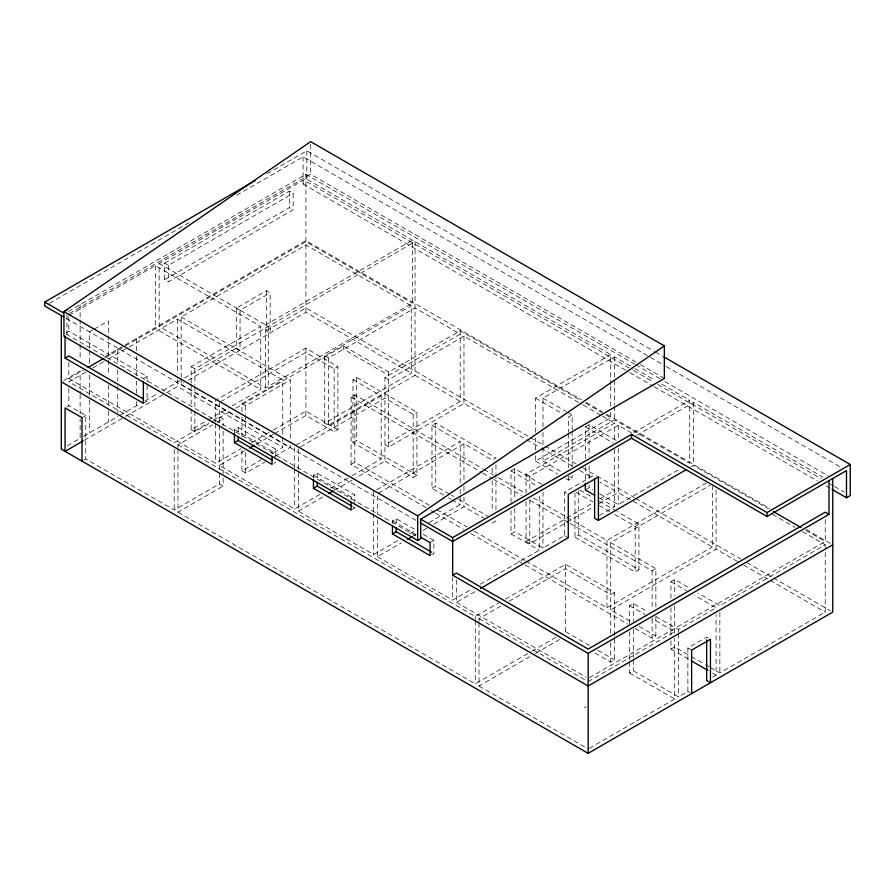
<?xml version="1.0" encoding="UTF-8"?>
<svg xmlns="http://www.w3.org/2000/svg" width="895" height="895" viewBox="0 0 895 895"><rect width="100%" height="100%" fill="white"/><g stroke="black" fill="none" stroke-linecap="round" stroke-linejoin="round"><path stroke-width="0.67" stroke-dasharray="4.47 3.36" d="M266.99 173.787L306.851 150.774L654.189 351.31M49.583 303.215L192.022 220.975M236.694 195.188L303.092 156.86L649.222 356.691M68.367 311.494L305.911 174.346L634.577 364.097M69.362 313.518L310.621 174.234L638.996 363.829M68.837 315.566L155.383 265.591L260.758 326.429L260.758 389.437L229.545 407.46M265.647 387.915L265.647 324.907L412.405 240.173L412.405 303.181L265.647 387.915L159.153 326.429L159.153 263.421L305.911 178.687L610.726 354.677L610.726 384.805M164.646 263.13L289.398 191.105L293.157 193.275L293.157 209.788L168.417 281.813L164.646 279.643L164.646 263.13L168.417 265.3L293.157 193.275M303.092 156.86L303.092 184.012L306.851 181.842L632.407 369.803M66.006 332.906L68.837 331.273L147.104 376.471L147.104 381.941M164.646 279.643L289.398 207.618L293.157 209.788M93.058 329.74L89.534 331.776L89.534 349.33M94.232 329.058L108.351 320.913L108.351 334.417M63.657 380.476L80.125 370.966L80.125 392.961M104.816 356.713L305.911 240.61L581.414 399.673M68.837 362.576L68.837 378.574L83.257 370.25M104.894 357.754L124.136 346.645M125.334 345.951L155.383 328.599L260.758 389.437M159.153 326.429L305.911 241.695L412.405 303.181M85.719 372.085L68.837 381.829L174.201 442.667L208.669 422.764M92.957 367.901L103.82 361.636M108.642 358.85L127.94 347.707M129.148 347.014L177.4 319.157L282.764 379.983L282.764 447.343L271.957 453.575M181.159 377.455L181.159 316.975L305.911 244.962L411.275 305.788L411.275 373.148L324.728 423.111L324.728 355.762L411.275 305.788M184.627 377.981L236.291 348.155L236.291 308.137L266.397 290.752L270.167 292.933L270.167 332.951L266.397 330.781L266.397 290.752M66.957 406.822L68.837 405.737L85.763 415.504L85.763 458.967L174.201 510.016L219.364 483.949L223.123 486.119L223.123 475.122M236.291 308.137L240.061 310.308L270.167 292.933M143.345 378.641L147.104 376.471M82.004 417.685L85.763 415.504M191.138 383.06L191.138 366.626L260.758 326.429M191.138 366.626L194.897 368.796L415.045 241.695L415.045 375.318L328.487 425.282L324.728 423.111M67.192 445.788L80.125 438.326L80.125 419.084M83.649 436.29L117.76 416.6M120.109 415.235L140.179 403.656M144.979 400.882L158.202 393.252M163.002 390.466L179.828 380.755M266.397 330.781L305.911 307.969L529.46 437.028M143.345 403.276L147.104 401.105L147.104 383.306M84.398 440.195L124.26 417.193M125.468 416.488L165.318 393.476M166.526 392.782L177.4 386.506L282.764 447.343M181.159 378.831L181.159 384.335L183.565 382.948M188.375 380.174L305.911 312.31L411.275 373.148M83.884 460.052L85.763 458.967M274.653 433.549L305.911 415.504L334.137 431.804L337.896 429.634L337.896 366.626L305.911 348.155L215.594 400.3L215.594 422.216M220.562 401.777L305.911 352.496L334.137 368.796L337.896 366.626M191.138 409.082L191.138 429.634L206.745 420.616M207.942 419.934L228.348 408.142M213.413 420.023L219.364 416.6L223.123 418.77L223.123 425.64M241.941 411.801L241.941 403.555L282.764 379.983M191.138 429.634L194.897 431.804L210.538 422.776M211.746 422.082L230.988 410.962M235.799 408.187L343.546 345.985L388.698 372.051L460.198 330.781L580.62 400.3M177.96 447.589L177.96 444.837L212.428 424.946M217.183 422.194L223.123 418.77M241.941 403.555L245.7 405.737L290.293 379.983L290.293 439.087M324.728 355.762L328.487 357.933L415.045 307.958L460.198 334.036L384.939 377.489L384.939 461.138L356.087 477.796M234.412 433.538L234.412 429.634L238.171 427.452L275.805 449.178L275.805 459.616M352.954 379.659L381.169 395.959L381.169 458.956L352.954 442.667L352.954 379.659L356.713 377.489L416.925 412.248L416.925 475.256L413.166 477.427L384.939 461.138M68.837 378.574L215.594 463.308L240.889 448.708M251.719 442.454L272.192 430.629M273.4 429.936L305.911 411.163L337.896 429.634M244.603 450.901L219.364 465.478L294.623 508.931L319.862 494.353M256.63 443.965L273.456 434.243M426.031 507.666L351.075 464.393L351.075 397.044L354.834 394.863L482.707 468.7M384.939 377.489L388.698 379.659L463.968 336.207L581.974 404.339M234.412 429.634L272.046 451.36L275.805 449.178M241.941 450.297L241.941 470.915L261.15 459.817M177.96 448.966L177.96 512.186L223.123 486.119M241.941 470.915L245.7 473.086L264.987 461.954M274.631 456.383L290.293 447.343L290.293 444.591M381.169 395.959L294.623 445.923L294.623 467.839M273.926 463.308L275.805 462.223M352.954 442.667L356.713 440.497L416.925 475.256M397.693 540.681L373.651 554.553L298.382 511.101L298.382 448.093L384.939 398.13L413.166 414.419L416.925 412.248M313.44 477.863L313.44 475.256L317.199 473.086L354.834 494.812L354.834 502.632M351.075 464.393L354.834 462.223L429.622 505.406M460.198 330.781L460.198 401.385L384.939 444.837L388.698 447.008L463.968 403.555L525.376 439.02M443.741 495.08L431.972 488.29L431.972 425.282L435.742 423.111L495.953 457.871L492.183 460.041L463.968 443.752L377.41 493.727L377.41 514.267M330.691 488.111L351.12 476.308M352.328 475.614L381.169 458.956M298.382 511.101L323.632 496.524M334.45 490.281L354.89 478.489M313.44 475.256L351.075 496.982L354.834 494.812M460.198 482.673L460.198 441.582L373.651 491.545L373.651 512.097M535.467 432.375L535.467 398.13L610.726 354.677M542.985 426.893L542.985 398.13L614.485 356.848L633.604 367.879M351.075 510.016L354.834 507.845L354.834 503.93M431.972 488.29L435.742 486.119L450.196 494.465M572.151 430.036L572.151 414.967L568.392 417.137L568.392 432.207M392.469 523.486L392.469 520.879L396.228 518.708L416.22 530.254M585.33 458.419L585.33 426.915L589.089 424.745L618.255 441.582M511 502.408L511 470.904L514.77 468.734L541.811 484.352M409.709 533.733L415.728 530.265M428.951 522.635L460.198 504.59L460.198 489.52M535.467 455.656L535.467 461.138L610.726 417.685L610.726 412.203M377.41 519.749L377.41 556.724L401.452 542.851M413.479 535.904L415.884 534.516M423.089 530.355L426.702 528.274M433.907 524.112L463.968 506.76L483.96 518.306M542.985 447.433L542.985 461.138L614.485 419.856L689.754 463.308L689.754 400.3L659.884 383.06M526.059 493.413L526.059 474.171L614.485 423.111L614.485 442.354M526.059 474.171L529.818 476.341L618.255 425.282L631.523 432.945M430.092 542.605L433.862 540.435L433.862 553.468L430.092 555.638M633.75 432.632L689.754 400.3M636.636 435.317L693.513 402.47L822.941 477.192M492.183 523.049L495.953 520.879L495.953 518.138M566.043 478.791L568.392 480.145L572.151 477.975L572.151 475.234M511 510.631L511 533.912L514.77 531.742L542.985 548.042L564.521 535.613L564.521 492.16L594.627 474.775M585.33 489.923L589.089 487.753L592.591 489.766M526.059 501.659L526.059 541.52L565.495 518.753M566.692 518.06L592.982 502.889M600.153 498.75L614.485 490.46L600.042 482.125M526.059 541.52L529.818 543.69L565.674 522.993M566.871 522.311L593.161 507.129M599.135 503.672L618.255 492.642L712.331 546.957L712.331 486.477M377.41 556.724L452.68 600.187L471.911 589.078M480.324 584.222L539.226 550.212L539.226 494.051M599.292 515.531L614.485 506.76L614.485 449.234M599.583 493.805L618.255 504.59L680.222 468.812M456.439 580.005L456.439 602.357L476.878 590.555M691.108 466.866L693.513 465.478L768.436 508.729M574.982 492.932L574.982 537.179L578.741 535.009L638.952 569.768L638.952 524.146L617.27 511.627M177.96 444.837L475.256 616.476L498.135 603.264M505.362 599.091L565.573 564.331L614.485 592.579L614.485 659.928L610.726 662.099L594.09 652.5M567.15 517.455L606.967 540.435L706.345 483.054M614.72 514.491L635.181 526.316L638.952 524.146M479.015 621.399L479.015 618.646L500.652 606.161M509.065 601.295L565.573 568.683L610.726 594.75L614.485 592.579M610.726 633.235L610.726 542.605L710.104 485.235M574.982 537.179L635.181 571.939L638.952 569.768M569.902 523.385L652.119 570.853L655.878 568.683L655.878 607.168M177.96 512.186L475.256 683.825L530.645 651.851M531.854 651.157L555.94 637.251M526.137 561.12L606.967 607.783L712.331 546.957M479.015 622.775L479.015 686.006L534.315 654.077M535.512 653.384L559.554 639.5M737.681 561.59L716.09 549.127L610.726 609.965L632.116 622.305M629.543 623.479L629.543 605.613L633.302 603.443L647.566 611.677M670.937 598.207L670.937 581.716L674.696 579.546L690.146 588.462M635.193 628.435L652.119 638.202L655.878 636.032L655.878 616.789M589.357 677.694L825.224 541.52L825.224 519.178M588.149 681.654L674.696 631.68L652.119 618.646M655.878 616.476L678.466 629.509L716.09 607.783L694.699 595.432M825.224 547.527L825.224 544.775L719.86 605.613L698.469 593.262M629.543 661.964L629.543 672.962L633.302 670.791L678.466 696.869L687.875 691.432L689.754 692.517M670.937 640.82L670.937 649.065L674.696 646.895L690.146 655.811M584.379 707.732L586.27 706.636M687.875 691.432L687.875 647.98L706.681 637.117L708.572 638.202M589.346 748.309L674.696 699.04L674.696 638.56M712.565 677.179L716.09 675.143L716.09 614.664M710.35 667.48L719.86 672.962L825.224 612.135L825.224 548.903M655.397 352.003L662.658 356.199M650.43 357.385L664.951 365.775M666.16 366.469L841.647 467.794M640.205 364.522L664.347 378.462M635.786 364.802L659.962 378.753M664.795 381.538L827.92 475.726M634.801 368.572L655.106 380.297M633.615 370.496L652.981 381.673M657.825 384.47L821.207 478.803M829.676 483.692L833.312 485.784M834.52 486.488L844.198 492.071M303.092 184.012L628.648 371.973M629.856 372.667L652.847 385.946M654.055 386.64L817.437 480.973M825.917 485.862L830.75 488.659M586.247 402.459L601.955 411.532M606.788 414.318L769.913 508.505M806.171 529.437L830.336 543.388M585.442 403.086L604.707 414.206M605.904 414.9L610.726 417.685M805.892 530.355L825.224 541.52M583.182 405.032L601.239 415.47M602.447 416.164L614.485 423.111M772.463 514.312L795.241 527.468M802.435 531.63L825.224 544.775M542.985 398.13L566.322 411.599M567.486 412.271L572.151 414.967M535.467 398.13L562.507 413.747M585.33 426.915L613.321 443.081M530.668 437.722L543.959 445.397M545.167 446.09L576.581 464.236M582.623 467.727L596.506 475.86M597.122 476.095L634.577 497.721M635.786 498.414L740.915 559.106M746.956 562.597L772.329 577.253M773.537 577.946L830.336 610.737M415.045 375.318L460.198 401.385M526.584 439.714L539.83 447.355M541.028 448.059L572.341 466.127M579.568 470.3L592.814 477.952M743.678 565.047L768.861 579.591M770.058 580.284L825.224 612.135M542.985 461.138L561.657 471.911M569.824 476.621L572.151 477.975M535.467 461.138L557.809 474.037M599.326 498L614.485 506.76M579.949 490.068L593.195 497.721M599.214 501.2L616.073 510.933M576.179 492.25L593.038 501.983M599.057 505.451L609.898 511.716M564.521 492.16L566.401 493.246M159.153 263.421L268.276 326.429L268.276 389.437M431.972 425.282L460.198 441.582M511 470.904L536.877 485.851M483.915 469.394L493.57 474.965M498.392 477.751L524.929 493.078M533.375 497.944L565.942 516.751M610.726 542.605L655.878 568.683M351.075 397.044L481.644 472.426M482.852 473.131L492.53 478.713M493.738 479.407L521.539 495.461M530.008 500.35L568.694 522.691M670.937 581.716L686.387 590.633M564.521 535.613L568.28 537.783M236.291 348.155L240.061 350.325L240.061 310.308M181.159 316.975L290.293 379.983M451.393 495.159L453.799 496.546M458.62 499.332L487.518 516.012M448.44 497.799L450.789 499.153M451.964 499.835L460.198 504.59M511 533.912L539.226 550.212M629.543 605.613L644.993 614.529M687.875 647.98L691.634 650.15M436.861 509.579L467.022 526.998M474.26 531.171L524.929 560.427M639.243 626.422L655.878 636.032M691.332 656.505L704.41 664.045M705.596 664.728L709.164 666.786M430.864 510.463L434.489 512.555M435.697 513.26L463.509 529.314M470.77 533.498L523.967 564.208M525.175 564.913L627.943 624.24M670.937 649.065L689.956 660.04M712.532 673.085L716.09 675.143M181.159 384.335L290.293 447.343M66.14 318.351L416.432 520.599M423.279 534.326L433.862 540.435M392.469 520.879L415.985 534.46M66.275 334.148L415.862 535.971M352.485 506.492L354.834 507.845M565.573 631.691L589.436 645.463M597.782 650.285L614.485 659.928M629.543 672.962L674.696 699.04M456.439 602.357L585.733 677M479.015 618.646L585.744 680.267M479.015 686.006L588.149 749.003M719.86 612.482L719.86 672.962M716.09 490.024L716.09 549.127M693.513 402.47L693.513 465.478M678.466 629.509L678.466 632.262M678.466 633.638L678.466 696.869M674.696 579.546L674.696 596.036M674.696 605.658L674.696 633.145M670.937 607.828L670.937 635.327M652.119 570.853L652.119 609.338M652.119 618.96L652.119 638.202M635.181 526.316L635.181 571.939M633.302 603.443L633.302 621.309M633.302 629.554L633.302 658.418M633.302 659.794L633.302 670.791M629.543 631.725L629.543 660.599M618.255 425.282L618.255 439.031M618.255 448.429L618.255 504.59M614.485 356.848L614.485 378.764M614.485 380.129L614.485 404.786M614.485 406.151L614.485 419.856M610.726 386.181L610.726 406.722M610.726 642.856L610.726 662.099M606.967 540.435L606.967 607.783M589.089 424.745L589.089 456.249M589.089 465.836L589.089 479.53M589.089 485.012L589.089 487.753M585.33 466.631L585.33 481.7M578.741 490.762L578.741 535.009M572.151 431.401L572.151 467.011M568.392 433.572L568.392 467.817M568.392 476.039L568.392 480.145M565.573 564.331L565.573 634.656M542.985 432.375L542.985 446.068M542.985 491.881L542.985 548.042M535.467 437.845L535.467 450.174M529.818 476.341L529.818 491.467M529.818 499.712L529.818 543.69M514.77 468.734L514.77 498.873M514.77 508.461L514.77 531.742M495.953 464.718L495.953 472.94M495.953 474.305L495.953 509.926M492.183 468.264L492.183 475.111M492.183 480.593L492.183 512.097M475.256 616.476L475.256 619.228M475.256 620.604L475.256 683.825M463.968 336.207L463.968 403.555M463.968 443.752L463.968 480.738M463.968 486.209L463.968 491.691M463.968 497.172L463.968 506.76M452.68 576.895L452.68 600.187M435.742 423.111L435.742 486.119M413.166 414.419L413.166 477.427M396.228 518.708L396.228 525.231M388.698 372.051L388.698 375.318L343.546 349.24L343.546 345.985M388.698 379.659L388.698 447.008M373.651 513.461L373.651 554.553M356.713 377.489L356.713 440.497M354.834 394.863L354.834 462.223M351.075 496.982L351.075 499.589M334.137 368.796L334.137 431.804M328.487 357.933L328.487 425.282M317.199 473.086L317.199 479.597M310.621 144.363L310.621 174.234M306.851 150.774L306.851 181.842M305.911 174.346L305.911 312.31M305.911 348.155L305.911 415.504M294.623 469.215L294.623 508.931M289.398 191.105L289.398 207.618M272.046 451.36L272.046 453.966M245.7 405.737L245.7 413.982M245.7 415.358L245.7 438.718M245.7 452.467L245.7 473.086M241.941 417.305L241.941 436.547M238.171 427.452L238.171 433.974M223.123 431.133L223.123 473.746M219.364 402.47L219.364 424.387M219.364 425.751L219.364 471.575M219.364 472.952L219.364 483.949M215.594 423.581L215.594 463.308M194.897 368.796L194.897 385.23M194.897 386.606L194.897 409.888M194.897 411.252L194.897 431.804M191.138 384.425L191.138 407.717M177.4 319.157L177.4 374.132M177.4 379.637L177.4 386.506M174.201 449.536L174.201 510.016M168.417 265.3L168.417 281.813M155.383 265.591L155.383 328.599M136.566 338.377L136.566 350.75M136.566 356.244L136.566 375.497M136.566 380.99L136.566 393.364M136.566 401.609L136.566 405.737M117.76 349.24L117.76 364.366M117.76 369.859L117.76 380.856M117.76 386.36L117.76 412.472M108.351 335.77L108.351 358.794M108.351 360.17L108.351 375.296M108.351 384.917L108.351 405.536M108.351 411.029L108.351 422.026M89.534 350.683L89.534 364.187M89.534 375.162L89.534 398.532M89.534 399.897L89.534 432.889M80.125 304.703L80.125 318.508M80.125 319.884L80.125 343.356M80.125 344.743L80.125 359.924M80.125 394.337L80.125 413.579M68.837 316.875L68.837 331.273M68.837 388.475L68.837 405.737M66.957 314.917L66.957 334.54"/><path stroke-width="1.34" d="M417.674 540.502L417.674 515.878L664.347 345.873L310.621 141.645L63.937 311.65L63.937 336.274L417.674 540.502L420.684 538.756L420.684 519.145L664.347 378.462L664.347 345.873M63.724 316.964L44.75 306.012L44.75 302.096L254.918 180.756M66.957 309.916L63.937 311.65L417.674 515.878M65.066 336.184L65.066 358.089L68.837 355.919L143.491 399.025M88.068 367.465L103.697 358.447M83.19 440.899L65.066 451.36L65.066 407.907L82.004 417.685L82.004 461.138M234.412 433.538L234.412 442.667L238.171 440.497L272.281 460.187M249.414 448.126L254.225 445.352M313.44 479.161L313.44 488.29L317.199 486.119L351.31 505.809M328.443 493.749L333.242 490.975M392.469 526.092L392.469 533.912L396.228 531.742L431.502 552.114M407.46 539.383L412.271 536.597M420.684 519.145L452.68 537.604L631.534 434.343L767.004 512.555L850.25 464.505L850.25 495.573L846.491 497.743L831.958 489.352M631.792 438.102L452.68 541.52L420.057 522.691M452.68 537.604L452.68 575.194L456.439 573.024L588.149 649.065L825.224 512.186L828.994 514.368L828.994 480.682M480.492 588.462L568.28 537.783L568.28 494.331L598.386 476.945L598.386 520.398L594.627 518.227L594.627 478.847M598.386 520.398L686.286 469.651M631.534 434.343L631.534 438.259L767.004 516.471L846.491 470.58L846.491 497.743M452.68 575.194L588.149 653.406L828.994 514.368M832.753 544.775L588.149 685.995L61.307 381.829M61.307 315.566L61.307 449.189L588.149 753.355L832.753 612.135L832.753 478.512M663.877 356.892L850.25 464.505M773.269 511.526L801.059 527.569M594.66 495.304L585.33 489.923L585.33 483.076M691.141 660.734L707.777 670.333M44.75 302.096L63.444 312.892M420.684 537.179L430.092 542.605L430.092 555.638L392.469 533.912M234.412 442.667L272.046 464.393L272.046 456.573M313.44 488.29L351.075 510.016L351.075 502.196M65.066 358.089L143.345 403.276L143.345 381.382M767.004 512.555L767.004 516.471M706.681 639.835L706.681 680.569L710.451 682.74L710.451 639.287L691.634 650.15L691.634 693.603M588.149 653.406L588.149 753.355M396.228 527.837L396.228 531.742M317.199 482.204L317.199 486.119M238.171 436.581L238.171 440.497"/></g></svg>
